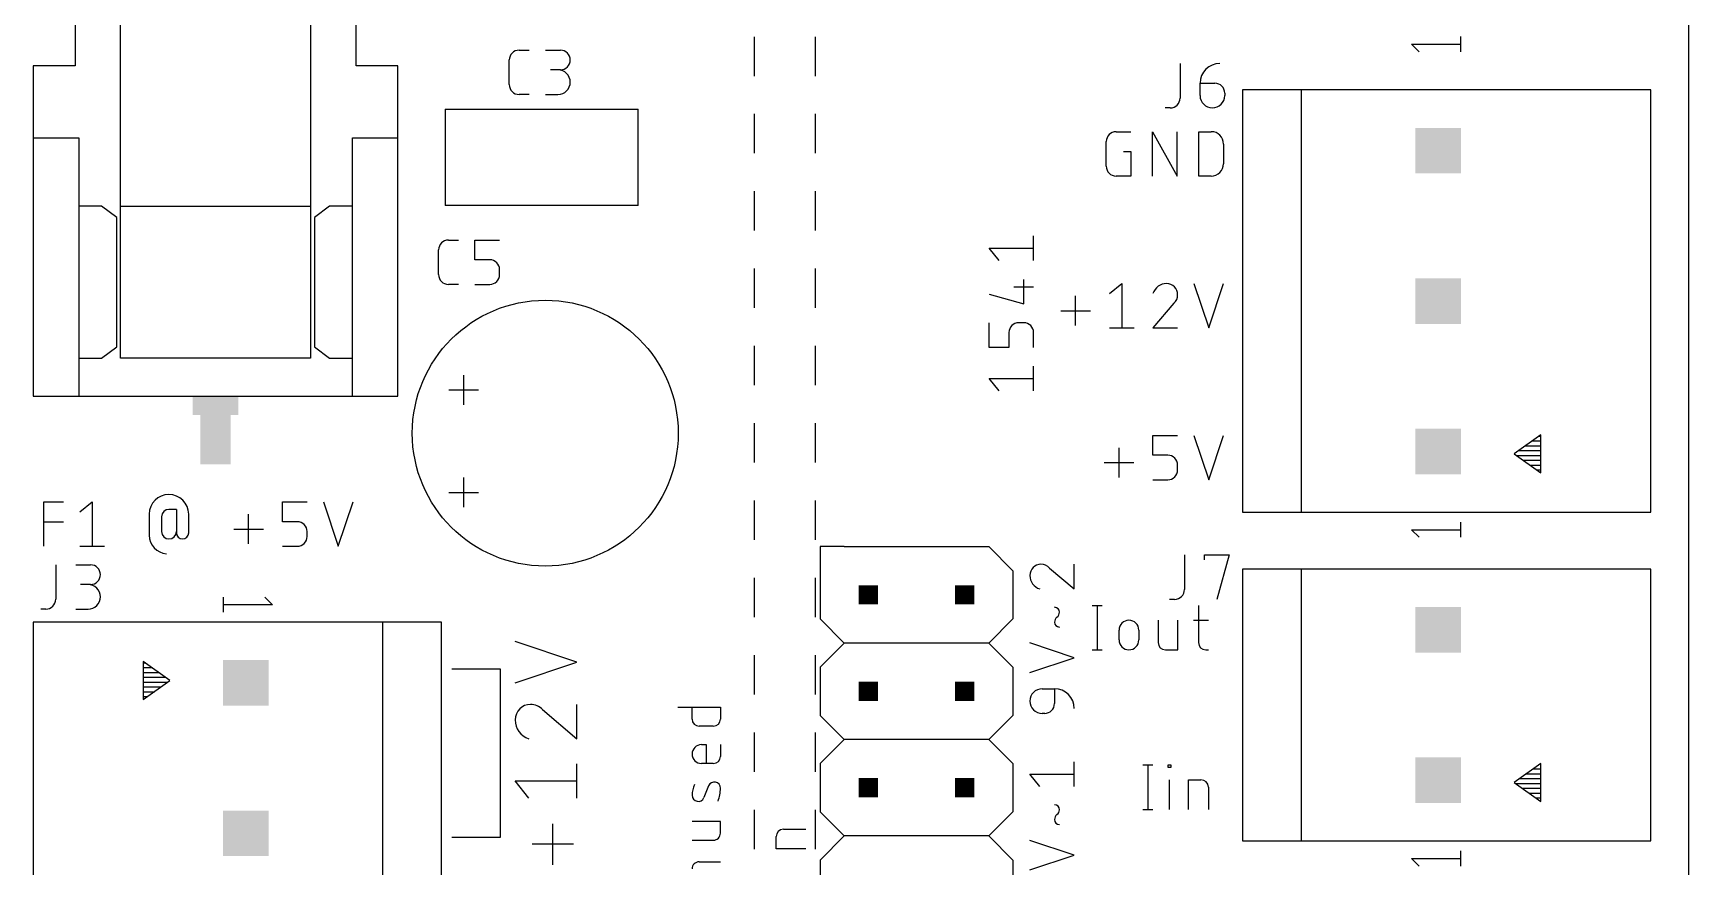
# Model space of a CAD drawing. Extents: x 0 to 94, y 0 to 124.
# Drawn here: x 50.41 to 94, y 34 to 55.95 of the extents above; entities that cross this region are included whole.
import ezdxf

# ---------------------------------------------------------------- set-up
doc = ezdxf.new("R2010")
doc.units = 0
for name, color, linetype in [('20', 30, 'CONTINUOUS'), ('21', 253, 'CONTINUOUS'), ('25', 253, 'CONTINUOUS'), ('51', 253, 'CONTINUOUS')]:
    doc.layers.add(name, color=color, linetype=linetype)

# ---------------------------------------------------------------- blocks, each defined once
blk = doc.blocks.new('RECT')
blk.add_solid([(-0.5, -0.5), (0.5, -0.5), (-0.5, 0.5), (0.5, 0.5)])

msp = doc.modelspace()

# ---------------------------------------------------------------- linework, layer by layer
at = {"layer": '20'}
msp.add_line((94, 0), (94, 98), dxfattribs=at)
at = {"layer": '21'}
for p, q in [((52.7138, 51.3938), (52.7138, 63.3938)), ((57.7138, 63.3938), (57.7138, 51.3938)), ((51.5138, 59.6938), (51.5138, 55.0938)), ((58.9138, 55.0938), (58.9138, 59.6938)), ((69.4, 54.8214), (69.4, 55.8571)), ((71, 55.8571), (71, 54.8214)), ((88, 55.4588), (88, 55.8588)), ((86.9, 55.4588), (86.7, 55.6588)), ((86.7, 55.6588), (88, 55.6588)), ((51.5138, 55.0938), (50.4138, 55.0938)), ((50.4138, 55.0938), (50.4138, 53.1938)), ((60.0138, 55.0938), (58.9138, 55.0938)), ((60.0138, 53.1938), (60.0138, 55.0938)), ((83.8, 54.455), (82.25, 54.455)), ((82.25, 54.455), (82.25, 43.335)), ((93, 54.455), (83.8, 54.455)), ((83.8, 43.335), (83.8, 54.455)), ((93, 43.335), (93, 54.455)), ((61.26, 53.9513), (61.26, 51.4113)), ((61.26, 53.9513), (66.34, 53.9513)), ((66.34, 51.4113), (66.34, 53.9513)), ((69.4, 52.7857), (69.4, 53.8214)), ((71, 53.8214), (71, 52.7857)), ((50.4138, 53.1938), (50.4138, 46.3938)), ((50.4138, 53.1938), (51.6138, 53.1938)), ((51.6138, 53.1938), (51.6138, 46.3938)), ((58.8138, 51.3938), (58.8138, 53.1938)), ((58.8138, 53.1938), (60.0138, 53.1938)), ((60.0138, 46.3938), (60.0138, 53.1938)), ((78.9213, 53.3555), (79.3108, 53.3555)), ((79.8809, 52.187), (79.8809, 53.3555)), ((79.8809, 53.3555), (80.53, 52.187)), ((80.53, 52.187), (80.53, 53.3555)), ((81.1001, 52.187), (81.1001, 53.3555)), ((81.1001, 53.3555), (81.4246, 53.3555)), ((78.6617, 52.4467), (78.6617, 53.0958)), ((79.1161, 52.8362), (79.3108, 52.8362)), ((79.3108, 52.8362), (79.3108, 52.187)), ((81.7492, 53.0309), (81.7492, 52.5116)), ((79.3108, 52.187), (78.9213, 52.187)), ((81.4246, 52.187), (81.1001, 52.187)), ((69.4, 50.75), (69.4, 51.7857)), ((71, 51.7857), (71, 50.75)), ((52.2138, 51.3938), (51.6138, 51.3938)), ((52.6138, 51.0938), (52.2138, 51.3938)), ((52.6138, 47.6938), (52.6138, 51.0938)), ((52.7138, 47.3938), (52.7138, 51.3938)), ((52.7138, 51.3938), (57.7138, 51.3938)), ((52.7138, 47.3938), (52.7138, 51.3938)), ((57.7138, 51.3938), (57.7138, 47.3938)), ((57.7138, 51.3938), (57.7138, 47.3938)), ((58.2138, 51.3938), (57.8138, 51.0938)), ((57.8138, 51.0938), (57.8138, 47.6938)), ((58.8138, 51.3938), (58.2138, 51.3938)), ((58.8138, 47.3938), (58.8138, 51.3938)), ((66.34, 51.4113), (61.26, 51.4113)), ((76.7492, 49.9612), (76.7492, 50.6103)), ((75.8404, 49.9612), (75.5808, 50.2857)), ((75.5808, 50.2857), (76.7492, 50.2857)), ((69.4, 48.7143), (69.4, 49.75)), ((71, 49.75), (71, 48.7143)), ((76.2299, 49.2726), (76.7492, 49.2726)), ((76.4896, 48.8182), (76.4896, 49.4673)), ((78.7492, 49.0958), (79.0737, 49.3555)), ((79.0737, 49.3555), (79.0737, 48.187)), ((80.9703, 49.3555), (81.3597, 48.187)), ((81.3597, 48.187), (81.7492, 49.3555)), ((75.5808, 49.0778), (76.4896, 48.8182)), ((77.8545, 48.252), (77.8545, 49.0309)), ((80.4439, 48.8362), (79.8922, 48.187)), ((77.4651, 48.6414), (78.244, 48.6414)), ((75.5808, 47.6752), (75.5808, 48.3243)), ((76.1001, 48.0647), (76.1001, 47.6752)), ((76.4896, 48.3243), (76.3597, 48.3243)), ((76.7492, 47.6752), (76.7492, 48.0647)), ((78.7492, 48.187), (79.3983, 48.187)), ((79.8922, 48.187), (80.5413, 48.187)), ((52.2138, 47.3938), (52.6138, 47.6938)), ((57.8138, 47.6938), (58.2138, 47.3938)), ((69.4, 46.6786), (69.4, 47.7143)), ((71, 47.7143), (71, 46.6786)), ((76.1001, 47.6752), (75.5808, 47.6752)), ((51.6138, 47.3938), (52.2138, 47.3938)), ((57.7138, 47.3938), (52.7138, 47.3938)), ((58.2138, 47.3938), (58.8138, 47.3938)), ((58.8138, 46.3938), (58.8138, 47.3938)), ((76.7492, 46.5322), (76.7492, 47.1813)), ((61.7453, 46.167), (61.7453, 46.9459)), ((75.8404, 46.5322), (75.5808, 46.8568)), ((75.5808, 46.8568), (76.7492, 46.8568)), ((50.4138, 46.3938), (58.8138, 46.3938)), ((58.8138, 46.3938), (60.0138, 46.3938)), ((61.3558, 46.5564), (62.1347, 46.5564)), ((69.4, 44.6429), (69.4, 45.6786)), ((71, 45.6786), (71, 44.6429)), ((79.8922, 44.8362), (79.8922, 45.3555)), ((79.8922, 45.3555), (80.5413, 45.3555)), ((80.9703, 45.3555), (81.3597, 44.187)), ((81.3597, 44.187), (81.7492, 45.3555)), ((90.1, 45.375), (89.4, 44.875)), ((90.0496, 45.339), (90.1, 45.339)), ((90.1, 44.375), (90.1, 45.375)), ((78.9975, 44.252), (78.9975, 45.0309)), ((89.5162, 44.958), (90.1, 44.958)), ((89.694, 45.085), (90.1, 45.085)), ((89.8718, 45.212), (90.1, 45.212)), ((78.6081, 44.6414), (79.387, 44.6414)), ((80.2816, 44.8362), (79.8922, 44.8362)), ((80.5413, 44.4467), (80.5413, 44.5765)), ((89.4, 44.875), (90.1, 44.375)), ((89.4616, 44.831), (90.1, 44.831)), ((89.6394, 44.704), (90.1, 44.704)), ((89.8172, 44.577), (90.1, 44.577)), ((61.7452, 43.4682), (61.7452, 44.2471)), ((79.8922, 44.187), (80.2816, 44.187)), ((89.995, 44.45), (90.1, 44.45)), ((50.6921, 42.437), (50.6921, 43.6055)), ((50.6921, 43.6055), (51.2113, 43.6055)), ((51.6423, 43.3458), (51.9668, 43.6055)), ((51.9668, 43.6055), (51.9668, 42.437)), ((56.9763, 43.0862), (56.9763, 43.6055)), ((56.9763, 43.6055), (57.6254, 43.6055)), ((58.0544, 43.6055), (58.4438, 42.437)), ((58.4438, 42.437), (58.8333, 43.6055)), ((61.3557, 43.8576), (62.1346, 43.8576)), ((69.4, 42.6071), (69.4, 43.6429)), ((71, 43.6429), (71, 42.6071)), ((53.4669, 43.2809), (53.4669, 42.7292)), ((53.7914, 43.216), (53.7914, 42.8265)), ((54.1809, 43.4107), (53.9861, 43.4107)), ((54.1809, 43.4107), (54.1809, 42.7941)), ((54.5054, 42.7941), (54.5054, 43.2809)), ((56.0816, 42.502), (56.0816, 43.2809)), ((82.25, 43.335), (83.8, 43.335)), ((83.8, 43.335), (93, 43.335)), ((50.6921, 43.0862), (51.2113, 43.0862)), ((55.6922, 42.8914), (56.4711, 42.8914)), ((57.3658, 43.0862), (56.9763, 43.0862)), ((57.6254, 42.6967), (57.6254, 42.8265)), ((86.9, 42.675), (86.7, 42.875)), ((86.7, 42.875), (88, 42.875)), ((88, 42.675), (88, 43.075)), ((51.6423, 42.437), (52.2914, 42.437)), ((56.9763, 42.437), (57.3658, 42.437)), ((71.7613, 42.43), (71.1262, 42.43)), ((71.1262, 42.43), (71.1262, 40.525)), ((71.7613, 42.43), (75.5713, 42.43)), ((75.5713, 42.43), (76.2062, 41.795)), ((77.1701, 41.8655), (77.8192, 41.3137)), ((77.8192, 41.3137), (77.8192, 41.9629)), ((69.4, 40.5714), (69.4, 41.6071)), ((71, 41.6071), (71, 40.5714)), ((76.2062, 41.795), (76.2062, 40.525)), ((83.8, 41.8388), (82.25, 41.8388)), ((82.25, 41.8388), (82.25, 34.6788)), ((93, 41.8388), (83.8, 41.8388)), ((83.8, 34.6788), (83.8, 41.8388)), ((93, 34.6788), (93, 41.8388)), ((55.41, 41.1), (55.41, 40.7)), ((56.51, 41.1), (56.71, 40.9)), ((56.71, 40.9), (55.41, 40.9)), ((78.2907, 40.8792), (78.5503, 40.8792)), ((78.4205, 40.8792), (78.4205, 39.7108)), ((81.0896, 40.8792), (81.0896, 39.9055)), ((50.41, 40.44), (50.41, 1.6)), ((59.61, 40.44), (50.41, 40.44)), ((61.16, 40.44), (59.61, 40.44)), ((59.61, 40.44), (59.61, 21.52)), ((61.16, 21.52), (61.16, 40.44)), ((71.1262, 40.525), (71.7613, 39.89)), ((76.2062, 40.525), (75.5713, 39.89)), ((78.9991, 39.9704), (78.9991, 40.2301)), ((79.5183, 40.2301), (79.5183, 39.9704)), ((80.0278, 40.4897), (80.0278, 39.9055)), ((80.547, 39.7108), (80.547, 40.4897)), ((80.9597, 40.4897), (81.3492, 40.4897)), ((64.7255, 39.3855), (63.0999, 39.9274)), ((71.7613, 39.89), (71.1262, 39.255)), ((75.5713, 39.89), (71.7613, 39.89)), ((75.5713, 39.89), (76.2062, 39.255)), ((77.8192, 39.5047), (76.6508, 39.8942)), ((78.2907, 39.7108), (78.5503, 39.7108)), ((80.2225, 39.7108), (80.547, 39.7108)), ((81.2843, 39.7108), (81.3492, 39.7108)), ((53.31, 39.4), (53.31, 38.4)), ((54.01, 38.9), (53.31, 39.4)), ((53.31, 39.37), (53.352, 39.37)), ((53.31, 39.243), (53.5298, 39.243)), ((63.0999, 38.8437), (64.7255, 39.3855)), ((69.4, 38.5357), (69.4, 39.5714)), ((71, 39.5714), (71, 38.5357)), ((71.1262, 39.255), (71.1262, 37.985)), ((76.2062, 39.255), (76.2062, 37.985)), ((76.6508, 39.1152), (77.8192, 39.5047)), ((53.31, 39.116), (53.7076, 39.116)), ((53.31, 38.989), (53.8854, 38.989)), ((53.31, 38.4), (54.01, 38.9)), ((53.31, 38.862), (53.9568, 38.862)), ((61.4363, 39.2112), (62.7063, 39.2112)), ((62.7063, 39.2112), (62.7063, 34.7662)), ((53.31, 38.735), (53.779, 38.735)), ((53.31, 38.608), (53.6012, 38.608)), ((53.31, 38.481), (53.4234, 38.481)), ((76.9754, 38.6863), (77.2999, 38.6863)), ((77.2999, 38.6863), (77.2999, 38.2968)), ((63.8224, 38.1385), (64.7255, 37.3709)), ((64.7255, 37.3709), (64.7255, 38.274)), ((67.3862, 38.1978), (68.5038, 38.1978)), ((67.7587, 37.8874), (67.7587, 38.1978)), ((68.5038, 38.1978), (68.5038, 37.8874)), ((71.1262, 37.985), (71.7613, 37.35)), ((76.2062, 37.985), (75.5713, 37.35)), ((77.0403, 38.0371), (76.9754, 38.0371)), ((68.3175, 37.7011), (67.945, 37.7011)), ((69.4, 36.5), (69.4, 37.5357)), ((71, 37.5357), (71, 36.5)), ((68.0071, 37.2146), (68.1313, 37.2146)), ((68.1313, 37.2146), (68.1313, 36.7179)), ((68.5038, 37.2146), (68.5038, 36.9041)), ((71.7613, 37.35), (71.1262, 36.715)), ((75.5713, 37.35), (71.7613, 37.35)), ((75.5713, 37.35), (76.2062, 36.715)), ((64.7255, 35.8077), (64.7255, 36.7108)), ((68.3175, 36.7179), (68.0071, 36.7179)), ((71.1262, 36.715), (71.1262, 35.445)), ((76.2062, 36.715), (76.2062, 35.445)), ((77.8192, 36.1137), (77.8192, 36.7629)), ((79.6262, 36.6792), (79.8859, 36.6792)), ((79.7561, 36.6792), (79.7561, 35.5108)), ((80.2951, 36.6143), (80.2951, 36.6792)), ((80.2951, 36.6792), (80.36, 36.6792)), ((80.36, 36.6792), (80.36, 36.6143)), ((90.1, 36.7188), (89.4, 36.2188)), ((90.078, 36.703), (90.1, 36.703)), ((90.1, 35.7188), (90.1, 36.7188)), ((63.4612, 35.8077), (63.0999, 36.2593)), ((63.0999, 36.2593), (64.7255, 36.2593)), ((76.9104, 36.1137), (76.6508, 36.4383)), ((76.6508, 36.4383), (77.8192, 36.4383)), ((80.36, 36.6143), (80.2951, 36.6143)), ((80.3276, 35.5108), (80.3276, 36.2897)), ((80.8299, 35.5108), (80.8299, 36.2897)), ((80.8299, 36.2897), (81.1545, 36.2897)), ((89.4, 36.2188), (90.1, 35.7188)), ((89.4333, 36.195), (90.1, 36.195)), ((89.5446, 36.322), (90.1, 36.322)), ((89.7224, 36.449), (90.1, 36.449)), ((89.9002, 36.576), (90.1, 36.576)), ((68.1934, 36.1309), (68.0692, 35.8204)), ((81.3492, 36.095), (81.3492, 35.5108)), ((89.6111, 36.068), (90.1, 36.068)), ((89.7889, 35.941), (90.1, 35.941)), ((89.9667, 35.814), (90.1, 35.814)), ((69.4, 34.4643), (69.4, 35.5)), ((71, 35.5), (71, 34.4643)), ((71.1262, 35.445), (71.7613, 34.81)), ((76.2062, 35.445), (75.5713, 34.81)), ((79.6262, 35.5108), (79.8859, 35.5108)), ((64.0934, 34.0501), (64.0934, 35.1338)), ((68.5038, 35.1953), (67.7587, 35.1953)), ((68.5038, 34.8848), (68.5038, 35.1953)), ((70.165, 34.9867), (70.7492, 34.9867)), ((62.7063, 34.7662), (61.4363, 34.7662)), ((64.6352, 34.592), (63.5515, 34.592)), ((67.7587, 34.6986), (68.3175, 34.6986)), ((69.9703, 34.4674), (69.9703, 34.7919)), ((70.7492, 34.4674), (69.9703, 34.4674)), ((71.7613, 34.81), (71.1262, 34.175)), ((75.5713, 34.81), (71.7613, 34.81)), ((75.5713, 34.81), (76.2062, 34.175)), ((77.8192, 34.3047), (76.6508, 34.6942)), ((82.25, 34.6788), (83.8, 34.6788)), ((83.8, 34.6788), (93, 34.6788)), ((67.945, 34.1285), (68.5038, 34.1285)), ((71.1262, 34.175), (71.1262, 32.905)), ((76.2062, 34.175), (76.2062, 32.905)), ((76.6508, 33.9152), (77.8192, 34.3047)), ((86.9, 34.0188), (86.7, 34.2188)), ((86.7, 34.2188), (88, 34.2188)), ((88, 34.0188), (88, 34.4188))]:
    msp.add_line(p, q, dxfattribs=at)
msp.add_circle((63.8925, 45.4163), 3.5, dxfattribs=at)
for centre, radius, start, end in [((78.9213, 53.0958), 0.2596, 90.0007, 180), ((81.4246, 53.0309), 0.3246, 0, 90), ((78.9213, 52.4467), 0.2596, 180, 270), ((81.4246, 52.5116), 0.3246, 269.9994, 0), ((80.2492, 48.9802), 0.3753, 90.0001, 162.0549), ((80.2492, 49.0633), 0.2921, 0, 90), ((80.2275, 49.0634), 0.3138, 313.604, 359.9996), ((76.3597, 48.0647), 0.2596, 90, 180), ((76.4896, 48.0647), 0.2596, 0, 90), ((80.2816, 44.5765), 0.2596, 0, 90), ((80.2816, 44.4467), 0.2596, 270, 0), ((53.9861, 43.2809), 0.5193, 0, 180), ((53.9861, 43.216), 0.1947, 90, 179.9991), ((53.9548, 42.7292), 0.488, 180, 266.05), ((53.9861, 42.8265), 0.1947, 180, 0), ((54.3432, 42.7941), 0.1623, 180, 0), ((57.3658, 42.8265), 0.2596, 0, 90), ((57.3658, 42.6967), 0.2596, 270, 0), ((76.9429, 41.6708), 0.2921, 90, 180), ((76.9429, 41.6491), 0.3137, 43.6034, 90.0002), ((77.0261, 41.6708), 0.3753, 180.0001, 252.0554), ((77.2999, 40.7013), 0.1298, 0.0041, 89.9959), ((77.4622, 40.4417), 0.1623, 126.8684, 180.0004), ((77.2675, 40.7013), 0.1623, 306.8684, 0.0049), ((77.4297, 40.4417), 0.1298, 180, 270), ((79.2587, 40.2301), 0.2596, 0, 180), ((79.2587, 39.9704), 0.2596, 180, 0), ((80.2225, 39.9055), 0.1947, 180, 270), ((81.2843, 39.9055), 0.1947, 180, 270), ((76.9754, 38.3617), 0.3246, 90, 270), ((77.2999, 38.167), 0.5193, 0, 90), ((63.5064, 37.8676), 0.4064, 90, 180), ((63.5064, 37.8375), 0.4365, 43.6033, 90), ((77.0403, 38.2968), 0.2596, 270, 0), ((63.6221, 37.8676), 0.5221, 180.0001, 252.0552), ((67.945, 37.8874), 0.1863, 180, 270), ((68.3175, 37.8874), 0.1863, 270.001, 0), ((68.0071, 36.9662), 0.2484, 90, 270), ((68.3175, 36.9041), 0.1863, 270.001, 0), ((68.3428, 36.0711), 0.161, 359.1803, 158.199), ((81.1545, 36.095), 0.1947, 0.0009, 90), ((67.9197, 35.8802), 0.161, 179.1803, 338.199), ((68.4638, 35.8724), 0.7051, 155.7614, 179.1803), ((67.4508, 36.0838), 1.0531, 340.2104, 359.1803), ((77.2999, 35.5013), 0.1298, 0.0041, 89.9959), ((77.4622, 35.2417), 0.1623, 126.8684, 180.0004), ((77.2675, 35.5013), 0.1623, 306.8684, 0.0049), ((68.3175, 34.8848), 0.1863, 270, 0.001), ((70.165, 34.7919), 0.1947, 90.0009, 180), ((77.4297, 35.2417), 0.1298, 180, 270), ((67.945, 33.9422), 0.1863, 89.999, 180)]:
    msp.add_arc(centre, radius, start, end, dxfattribs=at)
at = {"layer": '25'}
for p, q in [((63.2054, 55.503), (63.4651, 55.503)), ((63.9016, 55.503), (64.2911, 55.503)), ((62.9458, 54.5942), (62.9458, 55.2433)), ((64.2911, 54.9837), (64.0314, 54.9837)), ((80.604, 55.1504), (80.604, 54.2417)), ((81.1314, 54.6312), (81.5208, 54.6312)), ((81.1314, 54.3066), (81.1314, 54.6312)), ((63.4651, 54.3346), (63.2054, 54.3346)), ((63.9016, 54.3346), (64.2262, 54.3346)), ((81.7805, 54.3715), (81.7805, 54.3066)), ((80.3444, 53.9821), (80.2146, 53.9821)), ((61.0858, 49.593), (61.0858, 50.2421)), ((61.3454, 50.5018), (61.6051, 50.5018)), ((62.0416, 49.9825), (62.0416, 50.5018)), ((62.0416, 50.5018), (62.6907, 50.5018)), ((62.4311, 49.9825), (62.0416, 49.9825)), ((62.6907, 49.593), (62.6907, 49.7228)), ((61.6051, 49.3334), (61.3454, 49.3334)), ((62.0416, 49.3334), (62.4311, 49.3334)), ((51.004, 41.9505), (51.004, 41.0417)), ((51.5314, 41.9505), (51.9208, 41.9505)), ((80.7203, 42.2092), (80.7203, 41.3004)), ((81.2476, 42.0794), (81.2476, 42.2092)), ((81.2476, 42.2092), (81.8967, 42.2092)), ((81.8967, 42.2092), (81.5722, 41.0408)), ((51.9208, 41.4312), (51.6612, 41.4312)), ((80.4606, 41.0408), (80.3308, 41.0408)), ((50.7444, 40.7821), (50.6146, 40.7821)), ((51.5314, 40.7821), (51.8559, 40.7821))]:
    msp.add_line(p, q, dxfattribs=at)
for centre, radius, start, end in [((63.2054, 55.2433), 0.2596, 90.0007, 180), ((64.2911, 55.2433), 0.2596, 270, 90), ((64.2262, 54.6591), 0.3246, 270, 90), ((81.6506, 54.6312), 0.5193, 90.0003, 180), ((63.2054, 54.5942), 0.2596, 180, 270), ((81.5208, 54.3715), 0.2596, 0, 90), ((80.3444, 54.2417), 0.2596, 270, 0), ((81.4559, 54.3066), 0.3246, 180, 0), ((61.3454, 50.2421), 0.2596, 90.0007, 180), ((62.4311, 49.7228), 0.2596, 0, 90), ((61.3454, 49.593), 0.2596, 180, 270), ((62.4311, 49.593), 0.2596, 270, 0), ((51.9208, 41.6908), 0.2596, 270, 90), ((51.8559, 41.1066), 0.3246, 270, 90), ((50.7444, 41.0417), 0.2596, 270, 0), ((80.4606, 41.3004), 0.2596, 270, 0)]:
    msp.add_arc(centre, radius, start, end, dxfattribs=at)

# ---------------------------------------------------------------- block references
at = {"layer": '21', "xscale": 0.5, "yscale": 1.2, "rotation": 90}
msp.add_blockref('RECT', (55.2138, 46.1438), dxfattribs=at)
at = {"layer": '51'}
for p, xscale, yscale, rotation in [((87.4, 52.855), 1.2, 1.2, 90), ((87.4, 48.895), 1.2, 1.2, 90), ((55.2138, 45.2438), 1.3, 0.8, 90), ((87.4, 44.935), 1.2, 1.2, 90), ((72.3963, 41.16), 0.508, 0.508, 270), ((74.9363, 41.16), 0.508, 0.508, 270), ((87.4, 40.2388), 1.2, 1.2, 90), ((56.01, 38.84), 1.2, 1.2, 270), ((72.3963, 38.62), 0.508, 0.508, 270), ((74.9363, 38.62), 0.508, 0.508, 270), ((87.4, 36.2788), 1.2, 1.2, 90), ((72.3963, 36.08), 0.508, 0.508, 270), ((74.9363, 36.08), 0.508, 0.508, 270), ((56.01, 34.88), 1.2, 1.2, 270)]:
    msp.add_blockref('RECT', p, dxfattribs=dict(at, xscale=xscale, yscale=yscale, rotation=rotation))

doc.saveas('drawing.dxf')
